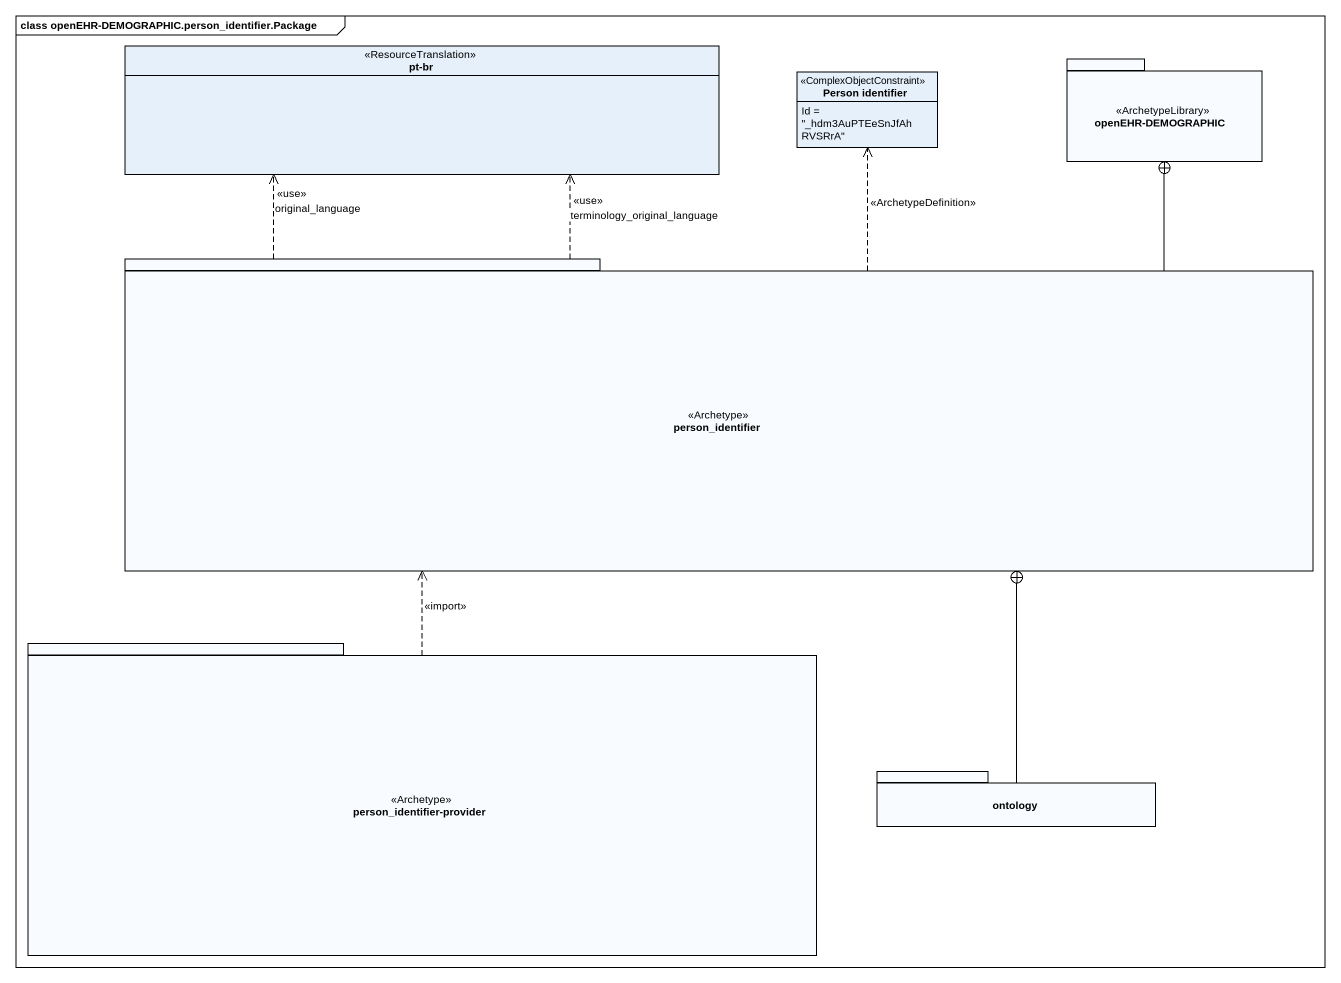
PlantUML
@startuml
mainframe class openEHR-DEMOGRAPHIC.person_identifier.Package
hide circle
hide empty members
enum "pt-br" as pt_br <<ResourceTranslation>>
class "Person identifier" as Person_identifier <<ComplexObjectConstraint>> {
  Id = "_hdm3AuPTEeSnJfAhRVSRrA"
}
package "openEHR-DEMOGRAPHIC" as openEHR_DEMOGRAPHIC <<ArchetypeLibrary>> {
}
package person_identifier <<Archetype>> {
}
package "person_identifier-provider" as person_identifier_provider <<Archetype>> {
}
package ontology {
}
person_identifier .up.> pt_br : <<use>>\noriginal_language
person_identifier .up.> pt_br : <<use>>\nterminology_original_language
person_identifier .up.> Person_identifier : <<ArchetypeDefinition>>
person_identifier -up-+ openEHR_DEMOGRAPHIC
person_identifier_provider .up.> person_identifier : <<import>>
ontology -up-+ person_identifier
@enduml
